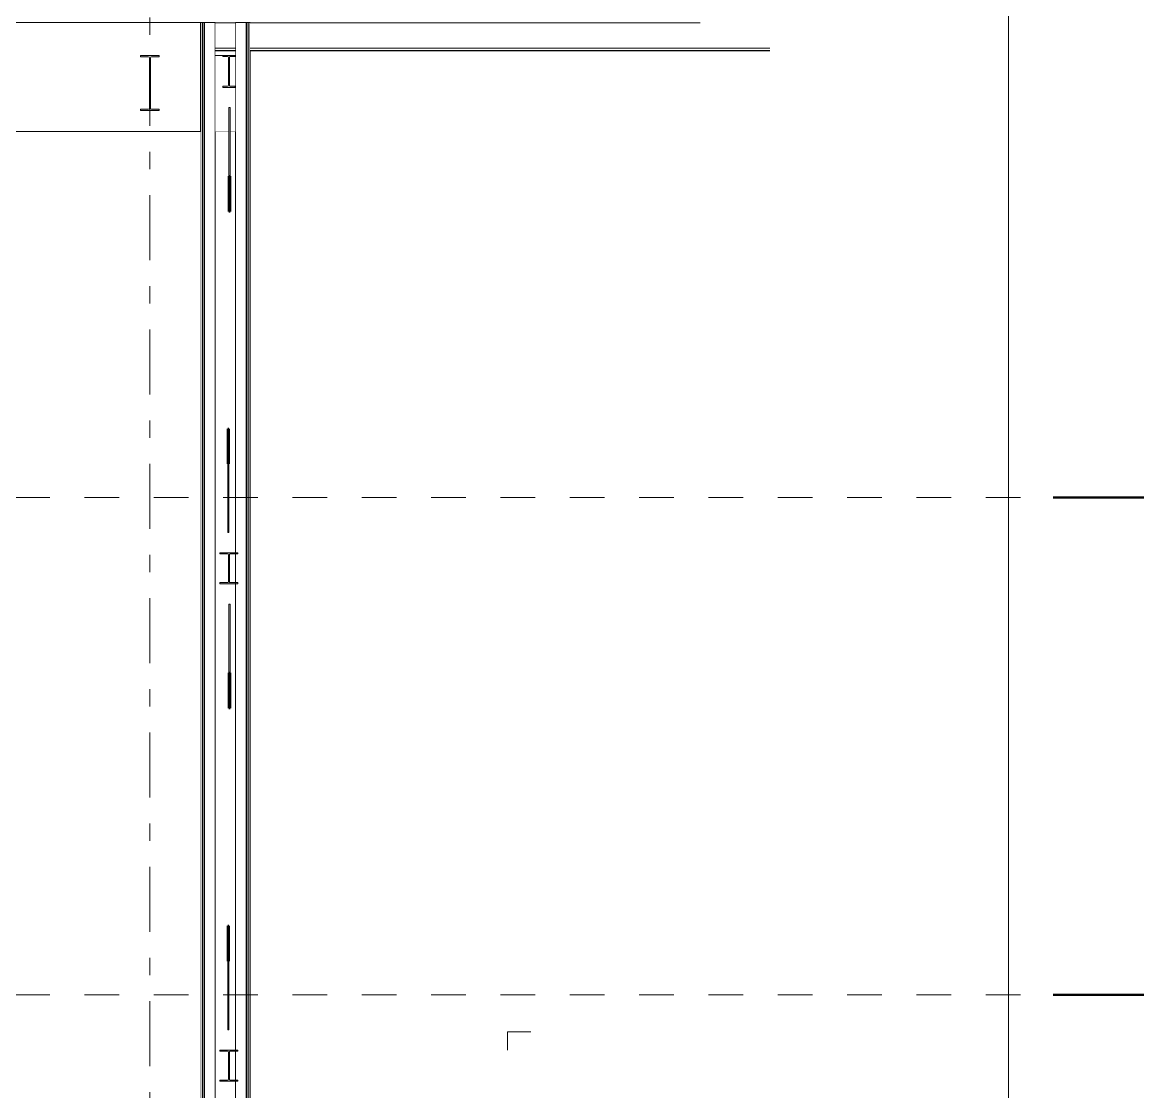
# Model space of a CAD drawing. Header units: millimetres. Extents: x -46169 to 228156, y -86316 to 18123.
# Drawn here: x 175721 to 184803, y -77849 to -69142 of the extents above; entities that cross this region are included whole.
import ezdxf
from ezdxf.enums import TextEntityAlignment as Align

# ---------------------------------------------------------------- set-up
doc = ezdxf.new("R2010")
doc.units = ezdxf.units.MM
doc.header["$MEASUREMENT"] = 0
for name, pattern in [('Dashed', [2822.222233, 1411.111116, -1411.111116]), ('Double Dashed', [1093.611073, 529.166651, -211.666656, 141.111112, -211.666656]), ('Wipeout_Contour', [1000, 0, -1000])]:
    doc.linetypes.add(name, pattern=pattern)
for name, color, linetype, lineweight, true_color in [('0_Pen_No__105', 7, 'Continuous', 15, 0xa6a6a6), ('0_Pen_No__25', 7, 'Continuous', 50, 0x2a2a2a), ('A-25-M_Wall_Int_Pen_No__107', 7, 'Continuous', 15, 0xa6a6a6), ('A-25-M_Wall_Int_Pen_No__81', 7, 'Continuous', 20, 0x6a6a6a), ('New_A-15-MG_Structural_Grid_Phase_2_Pen_No__222', 7, 'Continuous', 13, 0x65af33), ('New_A-25-M_Wall_Int_Pen_No__107', 7, 'Continuous', 15, 0xa6a6a6), ('New_A-25-M_Wall_Int_Pen_No__81', 7, 'Continuous', 20, 0x6a6a6a), ('S-280-M_STRUCT_FRAME.IFC Import_Pen_No__30', 7, 'Continuous', 50, 0x2a2a2a)]:
    doc.layers.add(name, color=color, linetype=linetype, lineweight=lineweight, true_color=true_color)
for name, color, linetype in [('A-230-M_FLOOR.IFC Import', 7, 'Continuous'), ('A-25-M_Wall_Ext', 7, 'Continuous'), ('A-25-M_Wall_Int', 7, 'Continuous'), ('New_A-15-MG_Structural_Grid_Phase_2', 7, 'Continuous'), ('New_A-25-M_Wall_Int', 7, 'Continuous'), ('S-280-M_COLUMN.IFC Import', 7, 'Continuous'), ('S-280-M_STRUCT_FRAME.IFC Import', 7, 'Continuous')]:
    doc.layers.add(name, color=color, linetype=linetype)
for name, color, linetype, lineweight in [('A-230-M_FLOOR.IFC Import_Pen_No__89', 8, 'Continuous', 20), ('A-25-M_Wall_Ext_Pen_No__87', 8, 'Continuous', 20), ('A-25-M_Wall_Int_Pen_No__1', 7, 'Continuous', 13), ('A-25-M_Wall_Int_Pen_No__87', 8, 'Continuous', 20), ('New_A-25-M_Wall_Int_Pen_No__1', 7, 'Continuous', 13), ('New_A-25-M_Wall_Int_Pen_No__87', 8, 'Continuous', 20), ('S-280-M_COLUMN.IFC Import_Pen_No__88', 8, 'Continuous', 20), ('S-280-M_STRUCT_FRAME.IFC Import_Pen_No__1', 7, 'Continuous', 13), ('S-280-M_STRUCT_FRAME.IFC Import_Pen_No__160', 5, 'Continuous', 200), ('S-280-M_STRUCT_FRAME.IFC Import_Pen_No__90', 8, 'Continuous', 20)]:
    doc.layers.add(name, color=color, linetype=linetype, lineweight=lineweight)
doc.styles.add('GENERATED_STYLE_1', font='')
doc.styles.get('GENERATED_STYLE_1').set_extended_font_data('Swis721 BT')

# ---------------------------------------------------------------- blocks, each defined once
blk = doc.blocks.new('Section Elem_81_1', base_point=(104446.8, -81111))
at = {"layer": 'New_A-25-M_Wall_Int_Pen_No__107', "linetype": 'Continuous'}
for points in [[(177172.4, -69142.9), (177172.4, -81111), (177187.4, -81111), (177187.4, -69142.9)], [(177187.4, -81111), (177202.4, -81111), (177202.4, -69142.9), (177187.4, -69142.9)]]:
    blk.add_hatch(color=256, dxfattribs=at).paths.add_polyline_path(points)
at = {"layer": 'New_A-25-M_Wall_Int_Pen_No__81', "linetype": 'Continuous', "lineweight": 0, "true_color": 0x353535}
blk.add_hatch(color=250, dxfattribs=at).paths.add_polyline_path([(177202.4, -81111), (177205.4, -81111), (177205.4, -69142.9), (177202.4, -69142.9)])
at = {"color": 254, "linetype": 'Wipeout_Contour', "lineweight": 0, "ltscale": 770367.002814}
blk.add_wipeout([(177205.4, -81111), (177292.4, -81111), (177292.4, -69142.9), (177205.4, -69142.9)], dxfattribs=at).dxf.layer = 'New_A-25-M_Wall_Int'
at = {"layer": 'New_A-25-M_Wall_Int_Pen_No__1', "linetype": 'Continuous'}
for p, q in [((177172.4, -69142.9), (177172.4, -81111)), ((177187.4, -69142.9), (177187.4, -81111)), ((177202.4, -69142.9), (177202.4, -81111)), ((177205.4, -69142.9), (177205.4, -81111)), ((177292.4, -69142.9), (177292.4, -81111))]:
    blk.add_line(p, q, dxfattribs=at)
at = {"layer": 'New_A-25-M_Wall_Int_Pen_No__1', "linetype": 'Continuous', "flags": 128}
blk.add_lwpolyline([(177292.4, -69142.9), (177205.4, -69142.9), (177202.4, -69142.9), (177187.4, -69142.9), (177172.4, -69142.9)], dxfattribs=at)
at = {"layer": 'New_A-25-M_Wall_Int_Pen_No__87', "linetype": 'Continuous'}
for p, q in [((177172.3, -70031), (177172.3, -69142.9)), ((177172.3, -78653), (177172.3, -70031)), ((177172.3, -81111), (177172.3, -78653))]:
    blk.add_line(p, q, dxfattribs=at)
blk = doc.blocks.new('Section Elem_84_1', base_point=(104446.8, -81111))
at = {"color": 254, "linetype": 'Wipeout_Contour', "lineweight": 0, "ltscale": 5449822.927900345}
blk.add_wipeout([(177576.2, -77511), (178914.5, -77511), (179101.1, -77398.5), (179101.1, -77398.5), (179101.2, -77398.5), (179381.1, -77229.8), (179381.1, -77229.7), (179381.2, -77229.7), (179661.1, -77061), (179661.1, -77352.9), (179398.9, -77511), (179670.8, -77511), (179670.8, -77361), (179861.1, -77361), (179861.1, -77061), (181192.3, -77061), (181192.3, -74603), (181372.2, -74603), (181372.2, -73712.5), (177607.7, -73712.5), (177607.7, -73461), (181372.2, -73461), (181372.2, -69714.8), (177607.7, -69714.8), (177607.7, -69411), (181806.7, -69411), (181806.7, -69374), (177576.2, -69374)], dxfattribs=at).dxf.layer = 'New_A-25-M_Wall_Int'
at = {"color": 254, "linetype": 'Wipeout_Contour', "lineweight": 0, "ltscale": 2941735.148226124}
blk.add_wipeout([(178981.5, -77762.5), (177576.2, -78609.5), (177576.2, -81111), (177622.4, -81111), (177622.4, -79011), (179294.7, -79011), (179294.7, -81111), (181217.7, -81111), (181217.7, -79011), (181368.1, -79011), (181368.1, -77762.5), (179817.2, -77762.5), (179817.2, -77767), (179670.8, -77767), (179670.8, -77762.5)], dxfattribs=at).dxf.layer = 'New_A-25-M_Wall_Int'
at = {"color": 254, "linetype": 'Wipeout_Contour', "lineweight": 0, "ltscale": 2331807.78453927}
blk.add_wipeout([(177576.2, -78317.6), (177701.1, -78242.3), (177701.1, -78242.2), (177701.2, -78242.2), (177981.1, -78073.5), (177981.1, -78073.5), (177981.2, -78073.5), (178261.1, -77904.8), (178261.1, -77904.7), (178261.2, -77904.7), (178497.2, -77762.5), (177576.2, -77762.5)], dxfattribs=at).dxf.layer = 'New_A-25-M_Wall_Int'
at = {"color": 254, "linetype": 'Wipeout_Contour', "lineweight": 0, "ltscale": 3730427.460082361}
blk.add_wipeout([(177622.4, -79011), (177622.4, -81111), (179000.8, -81111), (179000.8, -81110.8), (179000.9, -81109.1), (179001.4, -81107.4), (179002.2, -81105.8), (179003.2, -81104.4), (179004.5, -81103.2), (179005.9, -81102.2), (179007.5, -81101.5), (179009.2, -81101.1), (179010.9, -81101), (179065.8, -81101), (179065.8, -81091), (179070.8, -81091), (179070.8, -81111), (179294.7, -81111), (179294.7, -79011)], dxfattribs=at).dxf.layer = 'New_A-25-M_Wall_Int'
blk = doc.blocks.new('Section Elem_166_1', base_point=(104446.8, -81111))
at = {"layer": 'New_A-25-M_Wall_Int_Pen_No__87', "linetype": 'Continuous'}
for p, q in [((177292.4, -70031), (177403.8, -70031)), ((177413.8, -70031), (177456.2, -70031))]:
    blk.add_line(p, q, dxfattribs=at)
at = {"color": 254, "linetype": 'Wipeout_Contour', "lineweight": 0, "ltscale": 741750.815252}
blk.add_wipeout([(162451.5, -78653), (177172.4, -78653), (177172.4, -70031), (162451.5, -70031)], dxfattribs=at).dxf.layer = 'New_A-25-M_Wall_Int'
at = {"color": 254, "linetype": 'Wipeout_Contour', "lineweight": 0, "ltscale": 1536614.970588008}
blk.add_wipeout([(177409.1, -73471.8), (177406.9, -73477.2), (177406.9, -73696.3), (177409.1, -73701.6), (177414.5, -73703.9), (177456.2, -73703.9), (177456.2, -73469.6), (177414.5, -73469.6)], dxfattribs=at).dxf.layer = 'New_A-25-M_Wall_Int'
at = {"color": 254, "linetype": 'Wipeout_Contour', "lineweight": 0, "ltscale": 1549316.839019774}
blk.add_wipeout([(177406.9, -77746.3), (177409.1, -77751.6), (177414.5, -77753.9), (177456.2, -77753.9), (177456.2, -77519.6), (177414.5, -77519.6), (177409.1, -77521.8), (177406.9, -77527.2)], dxfattribs=at).dxf.layer = 'New_A-25-M_Wall_Int'
at = {"layer": 'New_A-25-M_Wall_Int_Pen_No__87', "linetype": 'Continuous'}
blk.add_line((162451.5, -70031), (177172.3, -70031), dxfattribs=at)
blk = doc.blocks.new('Section Elem_171_1', base_point=(104446.8, -81111))
at = {"layer": 'A-25-M_Wall_Int_Pen_No__107', "linetype": 'Continuous'}
for points in [[(177546.2, -81111), (177561.2, -81111), (177561.2, -69142.9), (177546.2, -69142.9)], [(177561.2, -81111), (177576.2, -81111), (177576.2, -69142.9), (177561.2, -69142.9)]]:
    blk.add_hatch(color=256, dxfattribs=at).paths.add_polyline_path(points)
at = {"layer": 'A-25-M_Wall_Int_Pen_No__81', "linetype": 'Continuous', "lineweight": 0, "true_color": 0x353535}
blk.add_hatch(color=250, dxfattribs=at).paths.add_polyline_path([(177543.2, -81111), (177546.2, -81111), (177546.2, -69142.9), (177543.2, -69142.9)])
at = {"color": 254, "linetype": 'Wipeout_Contour', "lineweight": 0, "ltscale": 771290.422126}
blk.add_wipeout([(177456.2, -69142.9), (177456.2, -81111), (177543.2, -81111), (177543.2, -69142.9)], dxfattribs=at).dxf.layer = 'A-25-M_Wall_Int'
at = {"layer": 'A-25-M_Wall_Int_Pen_No__1', "linetype": 'Continuous'}
for p, q in [((177456.2, -69142.9), (177456.2, -81111)), ((177543.2, -69142.9), (177543.2, -81111)), ((177546.2, -69142.9), (177546.2, -81111)), ((177561.2, -69142.9), (177561.2, -81111)), ((177576.2, -69142.9), (177576.2, -81111))]:
    blk.add_line(p, q, dxfattribs=at)
at = {"layer": 'A-25-M_Wall_Int_Pen_No__1', "linetype": 'Continuous', "flags": 128}
blk.add_lwpolyline([(177576.2, -69142.9), (177561.2, -69142.9), (177546.2, -69142.9), (177543.2, -69142.9), (177456.2, -69142.9)], dxfattribs=at)
blk = doc.blocks.new('Section Elem_173_1', base_point=(104446.8, -81111))
at = {"layer": 'A-25-M_Wall_Int_Pen_No__87', "linetype": 'Continuous'}
blk.add_line((177172.3, -69142.9), (162451.5, -69142.9), dxfattribs=at)
blk = doc.blocks.new('Section Elem_176_1', base_point=(104446.8, -81111))
at = {"color": 254, "linetype": 'Wipeout_Contour', "lineweight": 0, "ltscale": 761860.300768}
blk.add_wipeout([(177456.2, -69374), (177292.4, -69374), (177292.4, -69411), (177456.2, -69411)], dxfattribs=at).dxf.layer = 'A-25-M_Wall_Int'
blk = doc.blocks.new('Section Elem_219_1', base_point=(104446.8, -81111))
at = {"color": 254, "linetype": 'Wipeout_Contour', "lineweight": 0, "ltscale": 5336052.523336907}
blk.add_wipeout([(177292.4, -69411), (177292.4, -70031), (177403.8, -70031), (177403.8, -69836.8), (177413.8, -69836.8), (177413.8, -70031), (177456.2, -70031), (177456.2, -69411), (177454.9, -69411), (177454.9, -69421), (177414.6, -69421), (177409.2, -69423.2), (177407, -69428.6), (177407, -69653.8), (177409.2, -69659.1), (177414.6, -69661.4), (177454.9, -69661.4), (177454.9, -69671.4), (177352.7, -69671.4), (177352.7, -69661.4), (177393.1, -69661.4), (177398.4, -69659.1), (177400.7, -69653.8), (177400.7, -69428.6), (177398.4, -69423.2), (177393.1, -69421), (177352.7, -69421), (177352.7, -69411)], dxfattribs=at).dxf.layer = 'S-280-M_COLUMN.IFC Import'
at = {"color": 254, "linetype": 'Wipeout_Contour', "lineweight": 0, "ltscale": 2334332.983514593}
blk.add_wipeout([(177292.4, -78653), (177292.4, -81111), (177393.8, -81111), (177393.8, -80604.6), (177403.8, -80604.6), (177403.8, -81111), (177456.2, -81111), (177456.2, -78653), (177413.8, -78653), (177413.8, -78793.8), (177403.8, -78793.8), (177403.8, -78653)], dxfattribs=at).dxf.layer = 'S-280-M_COLUMN.IFC Import'
at = {"color": 254, "linetype": 'Wipeout_Contour', "lineweight": 0, "ltscale": 780269.266713}
blk.add_wipeout([(177393.8, -81290.5), (177250.1, -81290.5), (177250.1, -81291), (177393.8, -81291)], dxfattribs=at).dxf.layer = 'S-280-M_COLUMN.IFC Import'
at = {"color": 254, "linetype": 'Wipeout_Contour', "lineweight": 0, "ltscale": 781068.01635}
blk.add_wipeout([(177250.1, -81641), (177557.5, -81641), (177557.5, -81541), (177250.1, -81541)], dxfattribs=at).dxf.layer = 'S-280-M_COLUMN.IFC Import'
at = {"layer": 'S-280-M_COLUMN.IFC Import_Pen_No__88', "linetype": 'Continuous'}
for p, q in [((177352.7, -69411), (177292.4, -69411)), ((177456.2, -69411), (177454.9, -69411)), ((177250.1, -81290.5), (177250.1, -81291)), ((177250.1, -81541), (177250.1, -81641)), ((177557.5, -81541), (177557.5, -81641))]:
    blk.add_line(p, q, dxfattribs=at)
at = {"color": 254, "linetype": 'Wipeout_Contour', "lineweight": 0, "ltscale": 780846.364421}
blk.add_wipeout([(177403.8, -81290.5), (177403.8, -81291), (177557.5, -81291), (177557.5, -81290.5)], dxfattribs=at).dxf.layer = 'S-280-M_COLUMN.IFC Import'
at = {"layer": 'S-280-M_COLUMN.IFC Import_Pen_No__88', "linetype": 'Continuous'}
blk.add_line((177557.5, -81290.5), (177557.5, -81291), dxfattribs=at)
blk = doc.blocks.new('Section Elem_376_1', base_point=(104446.8, -81111))
at = {"color": 254, "linetype": 'Wipeout_Contour', "lineweight": 0, "ltscale": 785709.387116}
blk.add_wipeout([(181368.1, -77361), (179670.8, -77361), (179670.8, -77511), (181368.1, -77511)], dxfattribs=at).dxf.layer = 'A-230-M_FLOOR.IFC Import'
at = {"layer": 'A-230-M_FLOOR.IFC Import_Pen_No__89', "linetype": 'Continuous'}
for p, q in [((179670.8, -77361), (179861.1, -77361)), ((179670.8, -77511), (179670.8, -77361))]:
    blk.add_line(p, q, dxfattribs=at)
blk = doc.blocks.new('Section Elem_377_1', base_point=(104446.8, -81111))
at = {"layer": 'S-280-M_STRUCT_FRAME.IFC Import_Pen_No__160', "linetype": 'Continuous', "lineweight": 0, "true_color": 0x00007f}
blk.add_hatch(color=176, dxfattribs=at).paths.add_polyline_path([(177330.8, -77762.5), (177476.9, -77762.5), (177476.9, -77753.9), (177414.5, -77753.9), (177409.1, -77751.6), (177406.9, -77746.3), (177406.9, -77527.2), (177409.1, -77521.8), (177414.5, -77519.6), (177476.9, -77519.6), (177476.9, -77511), (177330.8, -77511), (177330.8, -77519.6), (177393.2, -77519.6), (177398.5, -77521.8), (177400.8, -77527.2), (177400.8, -77746.3), (177398.5, -77751.6), (177393.2, -77753.9), (177330.8, -77753.9)])
at = {"layer": 'S-280-M_STRUCT_FRAME.IFC Import_Pen_No__1', "linetype": 'Continuous'}
for p, q in [((177330.8, -77511), (177330.8, -77519.6)), ((177476.9, -77511), (177330.8, -77511)), ((177476.9, -77511), (177476.9, -77519.6)), ((177330.8, -77753.9), (177330.8, -77762.5)), ((177476.9, -77762.5), (177330.8, -77762.5)), ((177476.9, -77753.9), (177476.9, -77762.5))]:
    blk.add_line(p, q, dxfattribs=at)
at = {"layer": 'S-280-M_STRUCT_FRAME.IFC Import_Pen_No__1', "linetype": 'Continuous', "flags": 128}
for points in [[(177398.5, -77521.8), (177393.2, -77519.6), (177330.8, -77519.6)], [(177398.5, -77521.8), (177400.8, -77527.2), (177400.8, -77746.3), (177398.5, -77751.6)], [(177409.1, -77521.8), (177406.9, -77527.2), (177406.9, -77746.3), (177409.1, -77751.6)], [(177476.9, -77519.6), (177414.5, -77519.6), (177409.1, -77521.8)], [(177398.5, -77751.6), (177393.2, -77753.9), (177330.8, -77753.9)], [(177409.1, -77751.6), (177414.5, -77753.9), (177476.9, -77753.9)]]:
    blk.add_lwpolyline(points, dxfattribs=at)
blk = doc.blocks.new('Section Elem_378_1', base_point=(104446.8, -81111))
at = {"layer": 'S-280-M_STRUCT_FRAME.IFC Import_Pen_No__30', "linetype": 'Continuous'}
blk.add_line((177413.8, -74725.2), (177403.8, -74725.2), dxfattribs=at)
at = {"color": 254, "linetype": 'Wipeout_Contour', "lineweight": 0, "ltscale": 769139.053607}
blk.add_wipeout([(177403.8, -73878.8), (177403.8, -74438.2), (177413.8, -74438.2), (177413.8, -73878.8)], dxfattribs=at).dxf.layer = 'S-280-M_STRUCT_FRAME.IFC Import'
at = {"layer": 'S-280-M_STRUCT_FRAME.IFC Import_Pen_No__160', "linetype": 'Continuous', "lineweight": 0, "true_color": 0x00007f}
blk.add_hatch(color=176, dxfattribs=at).paths.add_polyline_path([(177403.8, -74438.2), (177403.8, -74725.2), (177413.8, -74725.2), (177413.8, -74438.2)])
at = {"layer": 'S-280-M_STRUCT_FRAME.IFC Import_Pen_No__30', "linetype": 'Continuous'}
for p, q in [((177403.8, -74438.2), (177403.8, -74725.2)), ((177413.8, -74438.2), (177403.8, -74438.2)), ((177413.8, -74438.2), (177413.8, -74725.2))]:
    blk.add_line(p, q, dxfattribs=at)
at = {"layer": 'S-280-M_STRUCT_FRAME.IFC Import_Pen_No__90', "linetype": 'Continuous'}
for p, q in [((177403.8, -74438.2), (177403.8, -73878.8)), ((177413.8, -73878.8), (177403.8, -73878.8)), ((177413.8, -74438.2), (177413.8, -73878.8))]:
    blk.add_line(p, q, dxfattribs=at)
blk = doc.blocks.new('Section Elem_379_1', base_point=(104446.8, -81111))
at = {"layer": 'S-280-M_STRUCT_FRAME.IFC Import_Pen_No__30', "linetype": 'Continuous'}
blk.add_line((177403.8, -76498.3), (177393.8, -76498.3), dxfattribs=at)
at = {"color": 254, "linetype": 'Wipeout_Contour', "lineweight": 0, "ltscale": 773660.50843}
blk.add_wipeout([(177403.8, -77344.6), (177403.8, -76785.3), (177393.8, -76785.3), (177393.8, -77344.6)], dxfattribs=at).dxf.layer = 'S-280-M_STRUCT_FRAME.IFC Import'
at = {"layer": 'S-280-M_STRUCT_FRAME.IFC Import_Pen_No__160', "linetype": 'Continuous', "lineweight": 0, "true_color": 0x00007f}
blk.add_hatch(color=176, dxfattribs=at).paths.add_polyline_path([(177393.8, -76498.3), (177393.8, -76785.3), (177403.8, -76785.3), (177403.8, -76498.3)])
at = {"layer": 'S-280-M_STRUCT_FRAME.IFC Import_Pen_No__30', "linetype": 'Continuous'}
for p, q in [((177393.8, -76498.3), (177393.8, -76785.3)), ((177403.8, -76498.3), (177403.8, -76785.3)), ((177403.8, -76785.3), (177393.8, -76785.3))]:
    blk.add_line(p, q, dxfattribs=at)
at = {"layer": 'S-280-M_STRUCT_FRAME.IFC Import_Pen_No__90', "linetype": 'Continuous'}
for p, q in [((177393.8, -76785.3), (177393.8, -77344.6)), ((177403.8, -76785.3), (177403.8, -77344.6)), ((177393.8, -77344.6), (177403.8, -77344.6))]:
    blk.add_line(p, q, dxfattribs=at)
blk = doc.blocks.new('Section Elem_409_1', base_point=(104446.8, -81111))
at = {"layer": 'S-280-M_STRUCT_FRAME.IFC Import_Pen_No__160', "linetype": 'Continuous', "lineweight": 0, "true_color": 0x00007f}
blk.add_hatch(color=176, dxfattribs=at).paths.add_polyline_path([(177330.8, -73712.5), (177476.9, -73712.5), (177476.9, -73703.9), (177414.5, -73703.9), (177409.1, -73701.6), (177406.9, -73696.3), (177406.9, -73477.2), (177409.1, -73471.8), (177414.5, -73469.6), (177476.9, -73469.6), (177476.9, -73461), (177330.8, -73461), (177330.8, -73469.6), (177393.2, -73469.6), (177398.5, -73471.8), (177400.8, -73477.2), (177400.8, -73696.3), (177398.5, -73701.6), (177393.2, -73703.9), (177330.8, -73703.9)])
at = {"layer": 'S-280-M_STRUCT_FRAME.IFC Import_Pen_No__1', "linetype": 'Continuous'}
for p, q in [((177330.8, -73461), (177330.8, -73469.6)), ((177476.9, -73461), (177330.8, -73461)), ((177476.9, -73461), (177476.9, -73469.6)), ((177330.8, -73703.9), (177330.8, -73712.5)), ((177476.9, -73712.5), (177330.8, -73712.5)), ((177476.9, -73703.9), (177476.9, -73712.5))]:
    blk.add_line(p, q, dxfattribs=at)
at = {"layer": 'S-280-M_STRUCT_FRAME.IFC Import_Pen_No__1', "linetype": 'Continuous', "flags": 128}
for points in [[(177398.5, -73471.8), (177393.2, -73469.6), (177330.8, -73469.6)], [(177398.5, -73471.8), (177400.8, -73477.2), (177400.8, -73696.3), (177398.5, -73701.6)], [(177409.1, -73471.8), (177406.9, -73477.2), (177406.9, -73696.3), (177409.1, -73701.6)], [(177476.9, -73469.6), (177414.5, -73469.6), (177409.1, -73471.8)], [(177398.5, -73701.6), (177393.2, -73703.9), (177330.8, -73703.9)], [(177409.1, -73701.6), (177414.5, -73703.9), (177476.9, -73703.9)]]:
    blk.add_lwpolyline(points, dxfattribs=at)
blk = doc.blocks.new('Section Elem_410_1', base_point=(104446.8, -81111))
at = {"layer": 'S-280-M_STRUCT_FRAME.IFC Import_Pen_No__30', "linetype": 'Continuous'}
blk.add_line((177413.8, -70681.9), (177403.8, -70681.9), dxfattribs=at)
at = {"color": 254, "linetype": 'Wipeout_Contour', "lineweight": 0, "ltscale": 763048.705397}
blk.add_wipeout([(177403.8, -69836.8), (177403.8, -70395.2), (177413.8, -70395.2), (177413.8, -69836.8)], dxfattribs=at).dxf.layer = 'S-280-M_STRUCT_FRAME.IFC Import'
at = {"layer": 'S-280-M_STRUCT_FRAME.IFC Import_Pen_No__160', "linetype": 'Continuous', "lineweight": 0, "true_color": 0x00007f}
blk.add_hatch(color=176, dxfattribs=at).paths.add_polyline_path([(177403.8, -70395.2), (177403.8, -70681.9), (177413.8, -70681.9), (177413.8, -70395.2)])
at = {"layer": 'S-280-M_STRUCT_FRAME.IFC Import_Pen_No__30', "linetype": 'Continuous'}
for p, q in [((177403.8, -70395.2), (177403.8, -70681.9)), ((177413.8, -70395.2), (177403.8, -70395.2)), ((177413.8, -70395.2), (177413.8, -70681.9))]:
    blk.add_line(p, q, dxfattribs=at)
at = {"layer": 'S-280-M_STRUCT_FRAME.IFC Import_Pen_No__90', "linetype": 'Continuous'}
for p, q in [((177403.8, -69836.8), (177403.8, -70395.2)), ((177413.8, -69836.8), (177403.8, -69836.8)), ((177413.8, -69836.8), (177413.8, -70395.2))]:
    blk.add_line(p, q, dxfattribs=at)
blk = doc.blocks.new('Section Elem_411_1', base_point=(104446.8, -81111))
at = {"layer": 'S-280-M_STRUCT_FRAME.IFC Import_Pen_No__30', "linetype": 'Continuous'}
blk.add_line((177403.8, -72450.5), (177393.8, -72450.5), dxfattribs=at)
at = {"color": 254, "linetype": 'Wipeout_Contour', "lineweight": 0, "ltscale": 767351.66921}
blk.add_wipeout([(177403.8, -73295.5), (177403.8, -72737.1), (177393.8, -72737.1), (177393.8, -73295.5)], dxfattribs=at).dxf.layer = 'S-280-M_STRUCT_FRAME.IFC Import'
at = {"layer": 'S-280-M_STRUCT_FRAME.IFC Import_Pen_No__160', "linetype": 'Continuous', "lineweight": 0, "true_color": 0x00007f}
blk.add_hatch(color=176, dxfattribs=at).paths.add_polyline_path([(177393.8, -72450.5), (177393.8, -72737.1), (177403.8, -72737.1), (177403.8, -72450.5)])
at = {"layer": 'S-280-M_STRUCT_FRAME.IFC Import_Pen_No__30', "linetype": 'Continuous'}
for p, q in [((177393.8, -72450.5), (177393.8, -72737.1)), ((177403.8, -72450.5), (177403.8, -72737.1)), ((177403.8, -72737.1), (177393.8, -72737.1))]:
    blk.add_line(p, q, dxfattribs=at)
at = {"layer": 'S-280-M_STRUCT_FRAME.IFC Import_Pen_No__90', "linetype": 'Continuous'}
for p, q in [((177393.8, -73295.5), (177393.8, -72737.1)), ((177403.8, -73295.5), (177403.8, -72737.1)), ((177393.8, -73295.5), (177403.8, -73295.5))]:
    blk.add_line(p, q, dxfattribs=at)
blk = doc.blocks.new('Section Elem_423_1', base_point=(104446.8, -81111))
at = {"layer": 'S-280-M_STRUCT_FRAME.IFC Import_Pen_No__160', "linetype": 'Continuous', "lineweight": 0, "true_color": 0x00007f}
blk.add_hatch(color=176, dxfattribs=at).paths.add_polyline_path([(176683.7, -69860.8), (176836.1, -69860.8), (176836.1, -69849.9), (176773.9, -69849.9), (176766.6, -69846.9), (176763.7, -69839.7), (176763.7, -69432.1), (176766.6, -69424.8), (176773.9, -69421.9), (176836.1, -69421.9), (176836.1, -69411), (176683.7, -69411), (176683.7, -69421.9), (176745.9, -69421.9), (176753.1, -69424.8), (176756.1, -69432.1), (176756.1, -69839.7), (176753.1, -69846.9), (176745.9, -69849.9), (176683.7, -69849.9)])
at = {"layer": 'S-280-M_STRUCT_FRAME.IFC Import_Pen_No__1', "linetype": 'Continuous'}
for p, q in [((176683.7, -69411), (176683.7, -69421.9)), ((176836.1, -69411), (176683.7, -69411)), ((176836.1, -69411), (176836.1, -69421.9)), ((176683.7, -69849.9), (176683.7, -69860.8)), ((176836.1, -69860.8), (176683.7, -69860.8)), ((176836.1, -69849.9), (176836.1, -69860.8))]:
    blk.add_line(p, q, dxfattribs=at)
at = {"layer": 'S-280-M_STRUCT_FRAME.IFC Import_Pen_No__1', "linetype": 'Continuous', "flags": 128}
for points in [[(176753.1, -69424.8), (176745.9, -69421.9), (176683.7, -69421.9)], [(176753.1, -69424.8), (176756.1, -69432.1), (176756.1, -69839.7), (176753.1, -69846.9)], [(176766.6, -69424.8), (176763.7, -69432.1), (176763.7, -69839.7), (176766.6, -69846.9)], [(176836.1, -69421.9), (176773.9, -69421.9), (176766.6, -69424.8)], [(176753.1, -69846.9), (176745.9, -69849.9), (176683.7, -69849.9)], [(176766.6, -69846.9), (176773.9, -69849.9), (176836.1, -69849.9)]]:
    blk.add_lwpolyline(points, dxfattribs=at)
blk = doc.blocks.new('Section Elem_441_1', base_point=(104446.8, -81111))
at = {"color": 254, "linetype": 'Wipeout_Contour', "lineweight": 0, "ltscale": 737280.613585}
blk.add_wipeout([(181149.3, -69142), (160483.1, -69142), (160483.1, -69142.8), (181149.3, -69142.8)], dxfattribs=at).dxf.layer = 'S-280-M_STRUCT_FRAME.IFC Import'
at = {"color": 254, "linetype": 'Wipeout_Contour', "lineweight": 0, "ltscale": 761815.858368}
blk.add_wipeout([(177456.2, -69353), (177292.4, -69353), (177292.4, -69371), (177456.2, -69371)], dxfattribs=at).dxf.layer = 'S-280-M_STRUCT_FRAME.IFC Import'
at = {"color": 254, "linetype": 'Wipeout_Contour', "lineweight": 0, "ltscale": 961567.327236}
blk.add_wipeout([(181806.7, -69353), (177576.2, -69353), (177576.2, -69371), (178070, -69371), (181806.7, -69371)], dxfattribs=at).dxf.layer = 'S-280-M_STRUCT_FRAME.IFC Import'
at = {"color": 254, "linetype": 'Wipeout_Contour', "lineweight": 0, "ltscale": 2797119.965488831}
blk.add_wipeout([(162036.6, -69142.8), (160483.1, -69142.8), (160483.1, -69145), (162436.5, -69145), (162436.5, -69142.9), (177292.4, -69142.9), (177292.4, -69145), (177456.2, -69145), (177456.2, -69142.9), (177576.2, -69142.9), (177576.2, -69145), (181239.4, -69145), (181239.4, -69144), (181149.3, -69144), (181149.3, -69142.8)], dxfattribs=at).dxf.layer = 'S-280-M_STRUCT_FRAME.IFC Import'
at = {"color": 254, "linetype": 'Wipeout_Contour', "lineweight": 0, "ltscale": 761830.5148}
blk.add_wipeout([(177456.2, -69371), (177292.4, -69371), (177292.4, -69373.1), (177456.2, -69373.1)], dxfattribs=at).dxf.layer = 'S-280-M_STRUCT_FRAME.IFC Import'
at = {"color": 254, "linetype": 'Wipeout_Contour', "lineweight": 0, "ltscale": 961581.457844}
blk.add_wipeout([(178070, -69371), (177576.2, -69371), (177576.2, -69373.1), (181806.7, -69373.1), (181806.7, -69371)], dxfattribs=at).dxf.layer = 'S-280-M_STRUCT_FRAME.IFC Import'
at = {"color": 254, "linetype": 'Wipeout_Contour', "lineweight": 0, "ltscale": 761832.699677}
blk.add_wipeout([(177456.2, -69373.1), (177292.4, -69373.1), (177292.4, -69374), (177456.2, -69374)], dxfattribs=at).dxf.layer = 'S-280-M_STRUCT_FRAME.IFC Import'
at = {"color": 254, "linetype": 'Wipeout_Contour', "lineweight": 0, "ltscale": 963455.661103}
blk.add_wipeout([(181806.7, -69373.1), (177576.2, -69373.1), (177576.2, -69374), (180076.6, -69374), (181806.7, -69374)], dxfattribs=at).dxf.layer = 'S-280-M_STRUCT_FRAME.IFC Import'
at = {"color": 254, "linetype": 'Wipeout_Contour', "lineweight": 0, "ltscale": 761651.4575}
blk.add_wipeout([(177292.4, -69145), (177292.4, -69353), (177456.2, -69353), (177456.2, -69145)], dxfattribs=at).dxf.layer = 'S-280-M_STRUCT_FRAME.IFC Import'
at = {"color": 254, "linetype": 'Wipeout_Contour', "lineweight": 0, "ltscale": 1351278.40460371}
blk.add_wipeout([(181239.4, -69145), (177576.2, -69145), (177576.2, -69353), (180076.6, -69353), (181806.7, -69353), (181806.7, -69212), (181239.4, -69212)], dxfattribs=at).dxf.layer = 'S-280-M_STRUCT_FRAME.IFC Import'
at = {"layer": 'S-280-M_STRUCT_FRAME.IFC Import_Pen_No__90', "linetype": 'Continuous'}
for p, q in [((177456.2, -69145), (177292.4, -69145)), ((181239.4, -69145), (177576.2, -69145)), ((177456.2, -69353), (177292.4, -69353)), ((177456.2, -69371), (177292.4, -69371)), ((177456.2, -69374), (177292.4, -69374)), ((181806.7, -69353), (177576.2, -69353)), ((181806.7, -69371), (177576.2, -69371)), ((181806.7, -69374), (177576.2, -69374))]:
    blk.add_line(p, q, dxfattribs=at)
blk = doc.blocks.new('Section Elem_445_1', base_point=(104446.8, -81111))
at = {"layer": 'S-280-M_STRUCT_FRAME.IFC Import_Pen_No__160', "linetype": 'Continuous', "lineweight": 0, "true_color": 0x00007f}
blk.add_hatch(color=176, dxfattribs=at).paths.add_polyline_path([(177352.7, -69671.4), (177454.9, -69671.4), (177454.9, -69661.4), (177414.6, -69661.4), (177409.2, -69659.1), (177407, -69653.8), (177407, -69428.6), (177409.2, -69423.2), (177414.6, -69421), (177454.9, -69421), (177454.9, -69411), (177352.7, -69411), (177352.7, -69421), (177393.1, -69421), (177398.4, -69423.2), (177400.7, -69428.6), (177400.7, -69653.8), (177398.4, -69659.1), (177393.1, -69661.4), (177352.7, -69661.4)])
at = {"layer": 'S-280-M_STRUCT_FRAME.IFC Import_Pen_No__1', "linetype": 'Continuous'}
for p, q in [((177352.7, -69411), (177352.7, -69421)), ((177454.9, -69411), (177352.7, -69411)), ((177454.9, -69411), (177454.9, -69421)), ((177352.7, -69661.4), (177352.7, -69671.4)), ((177454.9, -69671.4), (177352.7, -69671.4)), ((177454.9, -69661.4), (177454.9, -69671.4))]:
    blk.add_line(p, q, dxfattribs=at)
at = {"layer": 'S-280-M_STRUCT_FRAME.IFC Import_Pen_No__1', "linetype": 'Continuous', "flags": 128}
for points in [[(177398.4, -69423.2), (177393.1, -69421), (177352.7, -69421)], [(177398.4, -69423.2), (177400.7, -69428.6), (177400.7, -69653.8), (177398.4, -69659.1)], [(177409.2, -69423.2), (177407, -69428.6), (177407, -69653.8), (177409.2, -69659.1)], [(177454.9, -69421), (177414.6, -69421), (177409.2, -69423.2)], [(177398.4, -69659.1), (177393.1, -69661.4), (177352.7, -69661.4)], [(177409.2, -69659.1), (177414.6, -69661.4), (177454.9, -69661.4)]]:
    blk.add_lwpolyline(points, dxfattribs=at)
blk = doc.blocks.new('Section Elem_539_1', base_point=(104446.8, -81111))
at = {"color": 254, "linetype": 'Wipeout_Contour', "lineweight": 0, "ltscale": 968668.934231}
blk.add_wipeout([(181787.6, -66946), (181787.6, -66952.1), (181801.6, -66952.1), (181806.7, -66952), (181806.7, -66946)], dxfattribs=at).dxf.layer = 'A-25-M_Wall_Ext'
at = {"color": 254, "linetype": 'Wipeout_Contour', "lineweight": 0, "ltscale": 1173399.91945597}
blk.add_wipeout([(183751.8, -66946), (183750.5, -66946), (183750.5, -66946.5), (183750.6, -66946.5), (183751.8, -66946.4), (183751.8, -66946.4)], dxfattribs=at).dxf.layer = 'A-25-M_Wall_Ext'
at = {"color": 254, "linetype": 'Wipeout_Contour', "lineweight": 0, "ltscale": 1181952.659307577}
blk.add_wipeout([(183750.6, -67036.5), (183750.5, -67036.6), (183750.5, -78410), (183751.8, -78410), (183751.8, -67036.6), (183751.8, -67036.6)], dxfattribs=at).dxf.layer = 'A-25-M_Wall_Ext'
at = {"layer": 'A-25-M_Wall_Ext_Pen_No__87', "linetype": 'Continuous'}
for p, q in [((183750.5, -66946), (183751.8, -66946)), ((183751.8, -66946.4), (183751.8, -66946)), ((183751.8, -78410), (183751.8, -67036.6)), ((183750.5, -78410), (183751.8, -78410))]:
    blk.add_line(p, q, dxfattribs=at)
at = {"color": 254, "linetype": 'Wipeout_Contour', "lineweight": 0, "ltscale": 968236.631094}
blk.add_wipeout([(181606, -66952.1), (181742.4, -66952.1), (181787.6, -66952.1), (181787.6, -66946), (181606, -66946)], dxfattribs=at).dxf.layer = 'A-25-M_Wall_Ext'
at = {"layer": 'A-25-M_Wall_Ext_Pen_No__87', "linetype": 'Continuous'}
blk.add_line((181787.6, -66946), (181806.7, -66946), dxfattribs=at)
at = {"color": 254, "linetype": 'Wipeout_Contour', "lineweight": 0, "ltscale": 967362.448558}
blk.add_wipeout([(181415.1, -66952.1), (181555.7, -66952.1), (181606, -66952.1), (181606, -66946), (181415.1, -66946)], dxfattribs=at).dxf.layer = 'A-25-M_Wall_Ext'
at = {"layer": 'A-25-M_Wall_Ext_Pen_No__87', "linetype": 'Continuous'}
blk.add_line((181606, -66946), (181787.6, -66946), dxfattribs=at)
at = {"color": 254, "linetype": 'Wipeout_Contour', "lineweight": 0, "ltscale": 966444.835261}
blk.add_wipeout([(181215, -66946), (181215, -66952.1), (181359.6, -66952.1), (181415.1, -66952.1), (181415.1, -66946)], dxfattribs=at).dxf.layer = 'A-25-M_Wall_Ext'
at = {"layer": 'A-25-M_Wall_Ext_Pen_No__87', "linetype": 'Continuous'}
blk.add_line((181415.1, -66946), (181606, -66946), dxfattribs=at)
at = {"color": 254, "linetype": 'Wipeout_Contour', "lineweight": 0, "ltscale": 965484.133118}
blk.add_wipeout([(181215, -66946), (181005.8, -66946), (181005.8, -66952.1), (181154, -66952.1), (181215, -66952.1)], dxfattribs=at).dxf.layer = 'A-25-M_Wall_Ext'
at = {"layer": 'A-25-M_Wall_Ext_Pen_No__87', "linetype": 'Continuous'}
blk.add_line((181215, -66946), (181415.1, -66946), dxfattribs=at)
at = {"color": 254, "linetype": 'Wipeout_Contour', "lineweight": 0, "ltscale": 964743.229166}
blk.add_wipeout([(181005.8, -66946), (180927.2, -66946), (180927.2, -66952.1), (180939, -66952.1), (181005.8, -66952.1)], dxfattribs=at).dxf.layer = 'A-25-M_Wall_Ext'
at = {"layer": 'A-25-M_Wall_Ext_Pen_No__87', "linetype": 'Continuous'}
for p, q in [((180927.2, -66946), (181005.8, -66946)), ((181005.8, -66946), (181215, -66946))]:
    blk.add_line(p, q, dxfattribs=at)
blk = doc.blocks.new('Standard grid marker[12]_1', base_point=(176759.9, -59706.3))
at = {"layer": 'New_A-15-MG_Structural_Grid_Phase_2_Pen_No__222', "linetype": 'Double Dashed'}
blk.add_line((176759.9, -60706.3), (176759.9, -84111), dxfattribs=at)
at = {"layer": 'New_A-15-MG_Structural_Grid_Phase_2_Pen_No__222', "style": 'GENERATED_STYLE_1'}
for tag, p in [('AC_MarkerText_1_0', (176759.9, -59162.9)), ('AC_MarkerText_1_1', (176759.9, -85567.6))]:
    blk.add_attdef(tag, text='', height=350, rotation=360, dxfattribs=at).set_placement(p, align=Align.MIDDLE_CENTER)
blk = doc.blocks.new('A03 Atrium Longitudinal Section_STORY_MARKER', base_point=(104446.8, -81111))
at = {"layer": '0_Pen_No__105', "linetype": 'Dashed', "ltscale": 0.2}
for p, q in [((105107.6, -73011), (184115, -73011)), ((105107.6, -77061), (184115, -77061))]:
    blk.add_line(p, q, dxfattribs=at)
at = {"layer": '0_Pen_No__25', "linetype": 'Continuous'}
for p, q in [((184115, -73011), (184215, -73011)), ((184115, -77061), (184215, -77061))]:
    blk.add_line(p, q, dxfattribs=at)
at = {"color": 254, "linetype": 'Wipeout_Contour', "lineweight": 0, "ltscale": 794042.21764}
blk.add_wipeout([(187977, -68664.5), (184315, -68664.5), (184315, -69257.4), (187977, -69257.4)], dxfattribs=at)
at = {"color": 254, "linetype": 'Wipeout_Contour', "lineweight": 0, "ltscale": 799814.656643}
blk.add_wipeout([(187977, -72714.5), (184315, -72714.5), (184315, -73307.4), (187977, -73307.4)], dxfattribs=at)
at = {"color": 254, "linetype": 'Wipeout_Contour', "lineweight": 0, "ltscale": 805871.468586}
blk.add_wipeout([(187977, -76764.5), (184315, -76764.5), (184315, -77357.4), (187977, -77357.4)], dxfattribs=at)
at = {"layer": '0_Pen_No__25', "linetype": 'Continuous'}
for p, q in [((184215, -73011), (184315, -73011)), ((184515, -73011), (184315, -73011)), ((184515, -73011), (184915, -73011)), ((184215, -77061), (184315, -77061)), ((184515, -77061), (184315, -77061)), ((184515, -77061), (184915, -77061))]:
    blk.add_line(p, q, dxfattribs=at)

msp = doc.modelspace()

# ---------------------------------------------------------------- block references
at = {"layer": 'New_A-25-M_Wall_Int'}
for name in ['Section Elem_81_1', 'Section Elem_84_1']:
    msp.add_blockref(name, (104446.8, -81111), dxfattribs=at)

# ---------------------------------------------------------------- next in the draw order: block references
at = {"layer": 'A-230-M_FLOOR.IFC Import'}
msp.add_blockref('Section Elem_376_1', (104446.8, -81111), dxfattribs=at)
at = {"layer": 'New_A-25-M_Wall_Int'}
msp.add_blockref('Section Elem_166_1', (104446.8, -81111), dxfattribs=at)

# ---------------------------------------------------------------- next in the draw order: block references
at = {"layer": 'A-25-M_Wall_Int'}
for name in ['Section Elem_173_1', 'Section Elem_171_1']:
    msp.add_blockref(name, (104446.8, -81111), dxfattribs=at)

# ---------------------------------------------------------------- next in the draw order: block references
msp.add_blockref('Section Elem_176_1', (104446.8, -81111), dxfattribs=at)
at = {"layer": 'S-280-M_STRUCT_FRAME.IFC Import'}
msp.add_blockref('Section Elem_423_1', (104446.8, -81111), dxfattribs=at)

# ---------------------------------------------------------------- next in the draw order: block references
at = {"layer": 'S-280-M_COLUMN.IFC Import'}
msp.add_blockref('Section Elem_219_1', (104446.8, -81111), dxfattribs=at)

# ---------------------------------------------------------------- next in the draw order: block references
at = {"layer": 'S-280-M_STRUCT_FRAME.IFC Import'}
for name in ['Section Elem_441_1', 'Section Elem_410_1', 'Section Elem_411_1', 'Section Elem_409_1', 'Section Elem_378_1', 'Section Elem_379_1', 'Section Elem_377_1']:
    msp.add_blockref(name, (104446.8, -81111), dxfattribs=at)

# ---------------------------------------------------------------- next in the draw order: block references
at = {"layer": 'A-25-M_Wall_Ext'}
msp.add_blockref('Section Elem_539_1', (104446.8, -81111), dxfattribs=at)
at = {"layer": 'New_A-15-MG_Structural_Grid_Phase_2', "color": 8, "linetype": 'Continuous', "lineweight": 15}
msp.add_blockref('Standard grid marker[12]_1', (176759.9, -59706.3), dxfattribs=at)
at = {"layer": 'S-280-M_STRUCT_FRAME.IFC Import'}
msp.add_blockref('Section Elem_445_1', (104446.8, -81111), dxfattribs=at)

# ---------------------------------------------------------------- next in the draw order: block references
at = {"linetype": 'Continuous', "lineweight": 0}
msp.add_blockref('A03 Atrium Longitudinal Section_STORY_MARKER', (104446.8, -81111), dxfattribs=at)

doc.saveas('drawing.dxf')
